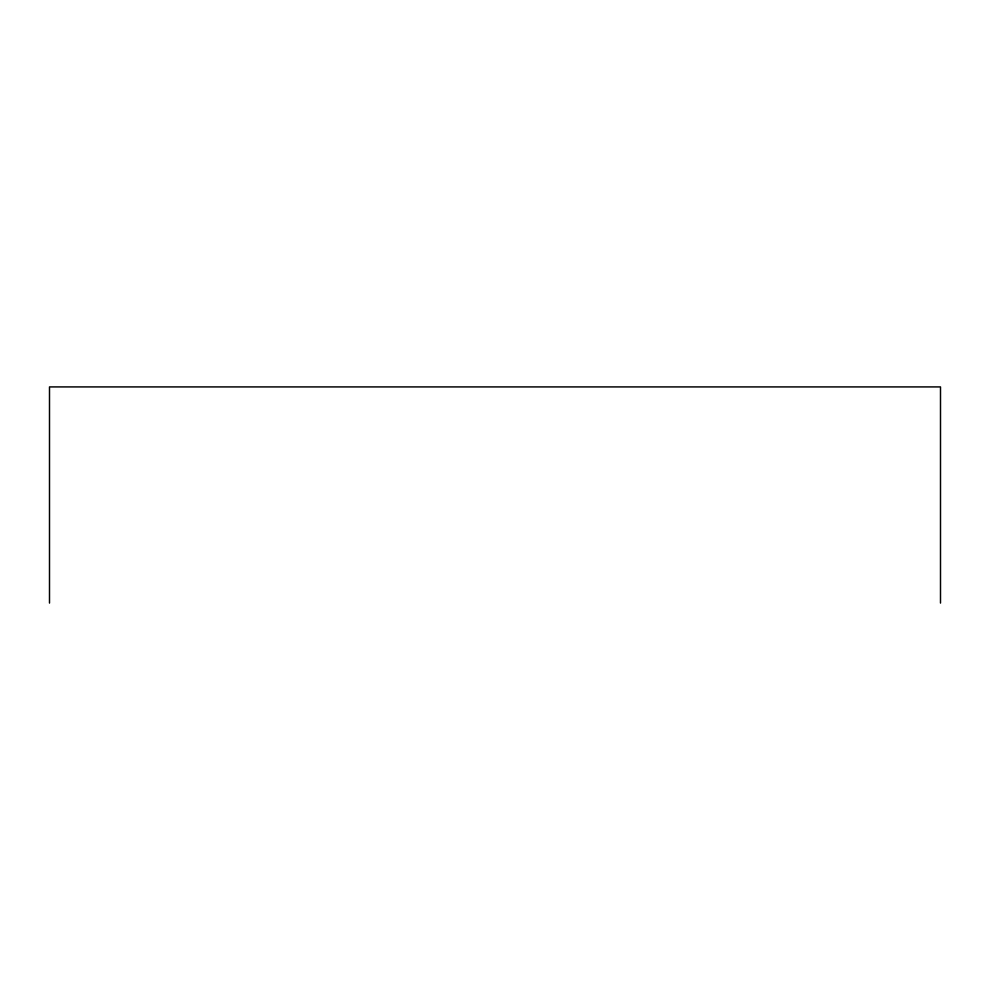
<?xml version="1.0" encoding="UTF-8"?>
<svg xmlns="http://www.w3.org/2000/svg" width="990" height="990" viewBox="0 0 990 990"><rect width="100%" height="100%" fill="white"/><g stroke="black" fill="none" stroke-linecap="round" stroke-linejoin="round"><path stroke-width="1.49" d="M940.5 603.083L940.5 386.917L49.5 386.917L49.5 603.083"/></g></svg>
